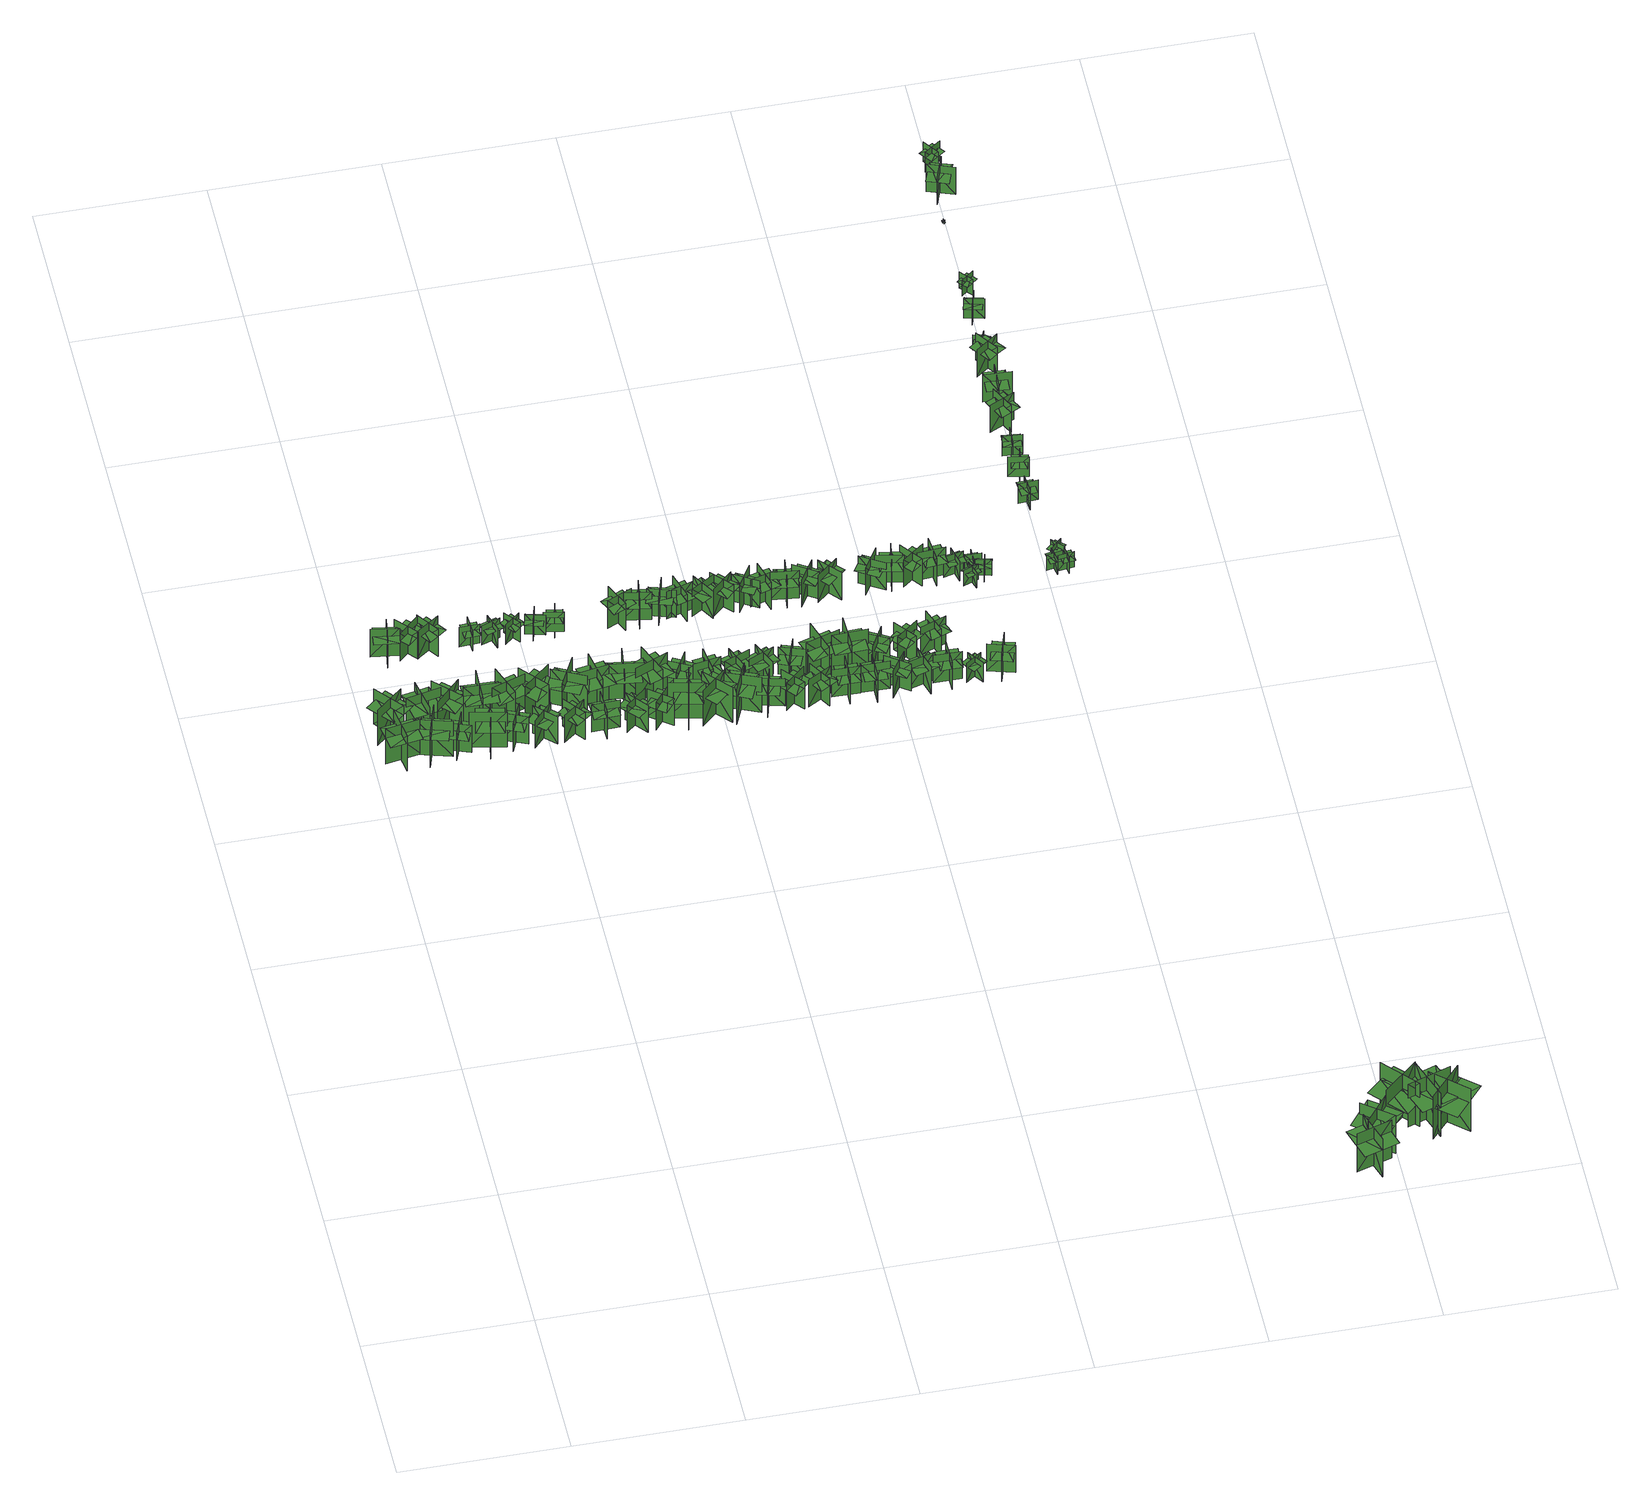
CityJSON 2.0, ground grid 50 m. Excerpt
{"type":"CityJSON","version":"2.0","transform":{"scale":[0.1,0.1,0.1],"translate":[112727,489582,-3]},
"CityObjects":{
"tree1":{"type":"SolitaryVegetationObject","geometry":[{"type":"MultiSurface","lod":"1","boundaries":[[[0,1,2]],[[0,2,3]],[[4,5,6]],[[4,6,7]],[[8,9,10]],[[8,10,11]],[[8,12,13]],[[8,13,9]]]}]},
"tree2":{"type":"SolitaryVegetationObject","geometry":[{"type":"MultiSurface","lod":"1","boundaries":[[[14,15,16]],[[14,16,17]],[[18,19,20]],[[18,20,21]],[[22,23,24]],[[22,24,25]],[[22,26,27]],[[22,27,23]]]}]},
"tree3":{"type":"SolitaryVegetationObject","geometry":[{"type":"MultiSurface","lod":"1","boundaries":[[[28,29,30]],[[28,30,31]],[[32,33,34]],[[32,34,35]],[[36,37,38]],[[36,38,39]],[[36,40,41]],[[36,41,37]]]}]},
"tree4":{"type":"SolitaryVegetationObject","geometry":[{"type":"MultiSurface","lod":"1","boundaries":[[[42,43,44]],[[42,44,45]],[[46,47,48]],[[46,48,49]],[[50,51,52]],[[50,52,53]],[[50,54,55]],[[50,55,51]]]}]},
"tree5":{"type":"SolitaryVegetationObject","geometry":[{"type":"MultiSurface","lod":"1","boundaries":[[[56,57,58]],[[56,58,59]],[[60,61,62]],[[60,62,63]],[[64,65,66]],[[64,66,67]],[[64,68,69]],[[64,69,65]]]}]},
"tree6":{"type":"SolitaryVegetationObject","geometry":[{"type":"MultiSurface","lod":"1","boundaries":[[[70,71,72]],[[70,72,73]],[[74,75,76]],[[74,76,77]],[[78,79,80]],[[78,80,81]],[[78,82,83]],[[78,83,79]]]}]},
"tree7":{"type":"SolitaryVegetationObject","geometry":[{"type":"MultiSurface","lod":"1","boundaries":[[[84,85,86]],[[84,86,87]],[[88,89,90]],[[88,90,91]],[[92,93,94]],[[92,94,95]],[[92,96,97]],[[92,97,93]]]}]},
"tree8":{"type":"SolitaryVegetationObject","geometry":[{"type":"MultiSurface","lod":"1","boundaries":[[[98,99,100]],[[98,100,101]],[[102,103,104]],[[102,104,105]],[[106,107,108]],[[106,108,109]],[[106,110,111]],[[106,111,107]]]}]},
"tree9":{"type":"SolitaryVegetationObject","geometry":[{"type":"MultiSurface","lod":"1","boundaries":[[[112,113,114]],[[112,114,115]],[[116,117,118]],[[116,118,119]],[[120,121,122]],[[120,122,123]],[[120,124,125]],[[120,125,121]]]}]},
"tree10":{"type":"SolitaryVegetationObject","geometry":[{"type":"MultiSurface","lod":"1","boundaries":[[[126,127,128]],[[126,128,129]],[[130,131,132]],[[130,132,133]],[[134,135,136]],[[134,136,137]],[[134,138,139]],[[134,139,135]]]}]},
"tree11":{"type":"SolitaryVegetationObject","geometry":[{"type":"MultiSurface","lod":"1","boundaries":[[[140,141,142]],[[140,142,143]],[[144,145,146]],[[144,146,147]],[[148,149,150]],[[148,150,151]],[[148,152,153]],[[148,153,149]]]}]},
"tree12":{"type":"SolitaryVegetationObject","geometry":[{"type":"MultiSurface","lod":"1","boundaries":[[[154,155,156]],[[154,156,157]],[[158,159,160]],[[158,160,161]],[[162,163,164]],[[162,164,165]],[[162,166,167]],[[162,167,163]]]}]},
"tree13":{"type":"SolitaryVegetationObject","geometry":[{"type":"MultiSurface","lod":"1","boundaries":[[[168,169,170]],[[168,170,171]],[[172,173,174]],[[172,174,175]],[[176,177,178]],[[176,178,179]],[[176,180,181]],[[176,181,177]]]}]},
"tree14":{"type":"SolitaryVegetationObject","geometry":[{"type":"MultiSurface","lod":"1","boundaries":[[[182,183,184]],[[182,184,185]],[[186,187,188]],[[186,188,189]],[[190,191,192]],[[190,192,193]],[[190,194,195]],[[190,195,191]]]}]},
"tree15":{"type":"SolitaryVegetationObject","geometry":[{"type":"MultiSurface","lod":"1","boundaries":[[[196,197,198]],[[196,198,199]],[[200,201,202]],[[200,202,203]],[[204,205,206]],[[204,206,207]],[[204,208,209]],[[204,209,205]]]}]},
"tree16":{"type":"SolitaryVegetationObject","geometry":[{"type":"MultiSurface","lod":"1","boundaries":[[[210,211,212]],[[210,212,213]],[[214,215,216]],[[214,216,217]],[[218,219,220]],[[218,220,221]],[[218,222,223]],[[218,223,219]]]}]},
"tree17":{"type":"SolitaryVegetationObject","geometry":[{"type":"MultiSurface","lod":"1","boundaries":[[[224,225,226]],[[224,226,227]],[[228,229,230]],[[228,230,231]],[[232,233,234]],[[232,234,235]],[[232,236,237]],[[232,237,233]]]}]},
"tree18":{"type":"SolitaryVegetationObject","geometry":[{"type":"MultiSurface","lod":"1","boundaries":[[[238,239,240]],[[238,240,241]],[[242,243,244]],[[242,244,245]],[[246,247,248]],[[246,248,249]],[[246,250,251]],[[246,251,247]]]}]},
"tree19":{"type":"SolitaryVegetationObject","geometry":[{"type":"MultiSurface","lod":"1","boundaries":[[[252,253,254]],[[252,254,255]],[[256,257,258]],[[256,258,259]],[[260,261,262]],[[260,262,263]],[[260,264,265]],[[260,265,261]]]}]},
"tree20":{"type":"SolitaryVegetationObject","geometry":[{"type":"MultiSurface","lod":"1","boundaries":[[[266,267,268]],[[266,268,269]],[[270,271,272]],[[270,272,273]],[[274,275,276]],[[274,276,277]],[[274,278,279]],[[274,279,275]]]}]},
"tree21":{"type":"SolitaryVegetationObject","geometry":[{"type":"MultiSurface","lod":"1","boundaries":[[[280,281,282]],[[280,282,283]],[[284,285,286]],[[284,286,287]],[[288,289,290]],[[288,290,291]],[[288,292,293]],[[288,293,289]]]}]},
"tree22":{"type":"SolitaryVegetationObject","geometry":[{"type":"MultiSurface","lod":"1","boundaries":[[[294,295,296]],[[294,296,297]],[[298,299,300]],[[298,300,301]],[[302,303,304]],[[302,304,305]],[[302,306,307]],[[302,307,303]]]}]},
"tree23":{"type":"SolitaryVegetationObject","geometry":[{"type":"MultiSurface","lod":"1","boundaries":[[[308,309,310]],[[308,310,311]],[[312,313,314]],[[312,314,315]],[[316,317,318]],[[316,318,319]],[[316,320,321]],[[316,321,317]]]}]},
"tree24":{"type":"SolitaryVegetationObject","geometry":[{"type":"MultiSurface","lod":"1","boundaries":[[[322,323,324]],[[322,324,325]],[[326,327,328]],[[326,328,329]],[[330,331,332]],[[330,332,333]],[[330,334,335]],[[330,335,331]]]}]},
"tree25":{"type":"SolitaryVegetationObject","geometry":[{"type":"MultiSurface","lod":"1","boundaries":[[[336,337,338]],[[336,338,339]],[[340,341,342]],[[340,342,343]],[[344,345,346]],[[344,346,347]],[[344,348,349]],[[344,349,345]]]}]},
"tree26":{"type":"SolitaryVegetationObject","geometry":[{"type":"MultiSurface","lod":"1","boundaries":[[[350,351,352]],[[350,352,353]],[[354,355,356]],[[354,356,357]],[[358,359,360]],[[358,360,361]],[[358,362,363]],[[358,363,359]]]}]},
"tree27":{"type":"SolitaryVegetationObject","geometry":[{"type":"MultiSurface","lod":"1","boundaries":[[[364,365,366]],[[364,366,367]],[[368,369,370]],[[368,370,371]],[[372,373,374]],[[372,374,375]],[[372,376,377]],[[372,377,373]]]}]},
"tree28":{"type":"SolitaryVegetationObject","geometry":[{"type":"MultiSurface","lod":"1","boundaries":[[[378,379,380]],[[378,380,381]],[[382,383,384]],[[382,384,385]],[[386,387,388]],[[386,388,389]],[[386,390,391]],[[386,391,387]]]}]},
"tree29":{"type":"SolitaryVegetationObject","geometry":[{"type":"MultiSurface","lod":"1","boundaries":[[[392,393,394]],[[392,394,395]],[[396,397,398]],[[396,398,399]],[[400,401,402]],[[400,402,403]],[[400,404,405]],[[400,405,401]]]}]},
"tree30":{"type":"SolitaryVegetationObject","geometry":[{"type":"MultiSurface","lod":"1","boundaries":[[[406,407,408]],[[406,408,409]],[[410,411,412]],[[410,412,413]],[[414,415,416]],[[414,416,417]],[[414,418,419]],[[414,419,415]]]}]},
"tree31":{"type":"SolitaryVegetationObject","geometry":[{"type":"MultiSurface","lod":"1","boundaries":[[[420,421,422]],[[420,422,423]],[[424,425,426]],[[424,426,427]],[[428,429,430]],[[428,430,431]],[[428,432,433]],[[428,433,429]]]}]},
"tree32":{"type":"SolitaryVegetationObject","geometry":[{"type":"MultiSurface","lod":"1","boundaries":[[[434,435,436]],[[434,436,437]],[[438,439,440]],[[438,440,441]],[[442,443,444]],[[442,444,445]],[[442,446,447]],[[442,447,443]]]}]},
"tree33":{"type":"SolitaryVegetationObject","geometry":[{"type":"MultiSurface","lod":"1","boundaries":[[[448,449,450]],[[448,450,451]],[[452,453,454]],[[452,454,455]],[[456,457,458]],[[456,458,459]],[[456,460,461]],[[456,461,457]]]}]},
"tree34":{"type":"SolitaryVegetationObject","geometry":[{"type":"MultiSurface","lod":"1","boundaries":[[[462,463,464]],[[462,464,465]],[[466,467,468]],[[466,468,469]],[[470,471,472]],[[470,472,473]],[[470,474,475]],[[470,475,471]]]}]},
"tree35":{"type":"SolitaryVegetationObject","geometry":[{"type":"MultiSurface","lod":"1","boundaries":[[[476,477,478]],[[476,478,479]],[[480,481,482]],[[480,482,483]],[[484,485,486]],[[484,486,487]],[[484,488,489]],[[484,489,485]]]}]},
"tree36":{"type":"SolitaryVegetationObject","geometry":[{"type":"MultiSurface","lod":"1","boundaries":[[[490,491,492]],[[490,492,493]],[[494,495,496]],[[494,496,497]],[[498,499,500]],[[498,500,501]],[[498,502,503]],[[498,503,499]]]}]},
"tree37":{"type":"SolitaryVegetationObject","geometry":[{"type":"MultiSurface","lod":"1","boundaries":[[[504,505,506]],[[504,506,507]],[[508,509,510]],[[508,510,511]],[[512,513,514]],[[512,514,515]],[[512,516,517]],[[512,517,513]]]}]},
"tree38":{"type":"SolitaryVegetationObject","geometry":[{"type":"MultiSurface","lod":"1","boundaries":[[[518,519,520]],[[518,520,521]],[[522,523,524]],[[522,524,525]],[[526,527,528]],[[526,528,529]],[[526,530,531]],[[526,531,527]]]}]},
"tree39":{"type":"SolitaryVegetationObject","geometry":[{"type":"MultiSurface","lod":"1","boundaries":[[[532,533,534]],[[532,534,535]],[[536,537,538]],[[536,538,539]],[[540,541,542]],[[540,542,543]],[[540,544,545]],[[540,545,541]]]}]},
"tree40":{"type":"SolitaryVegetationObject","geometry":[{"type":"MultiSurface","lod":"1","boundaries":[[[546,547,548]],[[546,548,549]],[[550,551,552]],[[550,552,553]],[[554,555,556]],[[554,556,557]],[[554,558,559]],[[554,559,555]]]}]},
"tree41":{"type":"SolitaryVegetationObject","geometry":[{"type":"MultiSurface","lod":"1","boundaries":[[[560,561,562]],[[560,562,563]],[[564,565,566]],[[564,566,567]],[[568,569,570]],[[568,570,571]],[[568,572,573]],[[568,573,569]]]}]},
"tree42":{"type":"SolitaryVegetationObject","geometry":[{"type":"MultiSurface","lod":"1","boundaries":[[[574,575,576]],[[574,576,577]],[[578,579,580]],[[578,580,581]],[[582,583,584]],[[582,584,585]],[[582,586,587]],[[582,587,583]]]}]},
"tree43":{"type":"SolitaryVegetationObject","geometry":[{"type":"MultiSurface","lod":"1","boundaries":[[[588,589,590]],[[588,590,591]],[[592,593,594]],[[592,594,595]],[[596,597,598]],[[596,598,599]],[[596,600,601]],[[596,601,597]]]}]},
"tree44":{"type":"SolitaryVegetationObject","geometry":[{"type":"MultiSurface","lod":"1","boundaries":[[[602,603,604]],[[602,604,605]],[[606,607,608]],[[606,608,609]],[[610,611,612]],[[610,612,613]],[[610,614,615]],[[610,615,611]]]}]},
"tree45":{"type":"SolitaryVegetationObject","geometry":[{"type":"MultiSurface","lod":"1","boundaries":[[[616,617,618]],[[616,618,619]],[[620,621,622]],[[620,622,623]],[[624,625,626]],[[624,626,627]],[[624,628,629]],[[624,629,625]]]}]},
"tree46":{"type":"SolitaryVegetationObject","geometry":[{"type":"MultiSurface","lod":"1","boundaries":[[[630,631,632]],[[630,632,633]],[[634,635,636]],[[634,636,637]],[[638,639,640]],[[638,640,641]],[[638,642,643]],[[638,643,639]]]}]},
"tree47":{"type":"SolitaryVegetationObject","geometry":[{"type":"MultiSurface","lod":"1","boundaries":[[[644,645,646]],[[644,646,647]],[[648,649,650]],[[648,650,651]],[[652,653,654]],[[652,654,655]],[[652,656,657]],[[652,657,653]]]}]},
"tree48":{"type":"SolitaryVegetationObject","geometry":[{"type":"MultiSurface","lod":"1","boundaries":[[[658,659,660]],[[658,660,661]],[[662,663,664]],[[662,664,665]],[[666,667,668]],[[666,668,669]],[[666,670,671]],[[666,671,667]]]}]},
"tree49":{"type":"SolitaryVegetationObject","geometry":[{"type":"MultiSurface","lod":"1","boundaries":[[[672,673,674]],[[672,674,675]],[[676,677,678]],[[676,678,679]],[[680,681,682]],[[680,682,683]],[[680,684,685]],[[680,685,681]]]}]},
"tree50":{"type":"SolitaryVegetationObject","geometry":[{"type":"MultiSurface","lod":"1","boundaries":[[[686,687,688]],[[686,688,689]],[[690,691,692]],[[690,692,693]],[[694,695,696]],[[694,696,697]],[[694,698,699]],[[694,699,695]]]}]},
"tree51":{"type":"SolitaryVegetationObject","geometry":[{"type":"MultiSurface","lod":"1","boundaries":[[[700,701,702]],[[700,702,703]],[[704,705,706]],[[704,706,707]],[[708,709,710]],[[708,710,711]],[[708,712,713]],[[708,713,709]]]}]},
"tree52":{"type":"SolitaryVegetationObject","geometry":[{"type":"MultiSurface","lod":"1","boundaries":[[[714,715,716]],[[714,716,717]],[[718,719,720]],[[718,720,721]],[[722,723,724]],[[722,724,725]],[[722,726,727]],[[722,727,723]]]}]},
"tree53":{"type":"SolitaryVegetationObject","geometry":[{"type":"MultiSurface","lod":"1","boundaries":[[[728,729,730]],[[728,730,731]],[[732,733,734]],[[732,734,735]],[[736,737,738]],[[736,738,739]],[[736,740,741]],[[736,741,737]]]}]},
"tree54":{"type":"SolitaryVegetationObject","geometry":[{"type":"MultiSurface","lod":"1","boundaries":[[[742,743,744]],[[742,744,745]],[[746,747,748]],[[746,748,749]],[[750,751,752]],[[750,752,753]],[[750,754,755]],[[750,755,751]]]}]},
"tree55":{"type":"SolitaryVegetationObject","geometry":[{"type":"MultiSurface","lod":"1","boundaries":[[[756,757,758]],[[756,758,759]],[[760,761,762]],[[760,762,763]],[[764,765,766]],[[764,766,767]],[[764,768,769]],[[764,769,765]]]}]},
"tree56":{"type":"SolitaryVegetationObject","geometry":[{"type":"MultiSurface","lod":"1","boundaries":[[[770,771,772]],[[770,772,773]],[[774,775,776]],[[774,776,777]],[[778,779,780]],[[778,780,781]],[[778,782,783]],[[778,783,779]]]}]},
"tree57":{"type":"SolitaryVegetationObject","geometry":[{"type":"MultiSurface","lod":"1","boundaries":[[[784,785,786]],[[784,786,787]],[[788,789,790]],[[788,790,791]],[[792,793,794]],[[792,794,795]],[[792,796,797]],[[792,797,793]]]}]},
"tree58":{"type":"SolitaryVegetationObject","geometry":[{"type":"MultiSurface","lod":"1","boundaries":[[[798,799,800]],[[798,800,801]],[[802,803,804]],[[802,804,805]],[[806,807,808]],[[806,808,809]],[[806,810,811]],[[806,811,807]]]}]},
"tree59":{"type":"SolitaryVegetationObject","geometry":[{"type":"MultiSurface","lod":"1","boundaries":[[[812,813,814]],[[812,814,815]],[[816,817,818]],[[816,818,819]],[[820,821,822]],[[820,822,823]],[[820,824,825]],[[820,825,821]]]}]},
"tree60":{"type":"SolitaryVegetationObject","geometry":[{"type":"MultiSurface","lod":"1","boundaries":[[[826,827,828]],[[826,828,829]],[[830,831,832]],[[830,832,833]],[[834,835,836]],[[834,836,837]],[[834,838,839]],[[834,839,835]]]}]},
"tree61":{"type":"SolitaryVegetationObject","geometry":[{"type":"MultiSurface","lod":"1","boundaries":[[[840,841,842]],[[840,842,843]],[[844,845,846]],[[844,846,847]],[[848,849,850]],[[848,850,851]],[[848,852,853]],[[848,853,849]]]}]},
"tree62":{"type":"SolitaryVegetationObject","geometry":[{"type":"MultiSurface","lod":"1","boundaries":[[[854,855,856]],[[854,856,857]],[[858,859,860]],[[858,860,861]],[[862,863,864]],[[862,864,865]],[[862,866,867]],[[862,867,863]]]}]},
"tree63":{"type":"SolitaryVegetationObject","geometry":[{"type":"MultiSurface","lod":"1","boundaries":[[[868,869,870]],[[868,870,871]],[[872,873,874]],[[872,874,875]],[[876,877,878]],[[876,878,879]],[[876,880,881]],[[876,881,877]]]}]},
"tree64":{"type":"SolitaryVegetationObject","geometry":[{"type":"MultiSurface","lod":"1","boundaries":[[[882,883,884]],[[882,884,885]],[[886,887,888]],[[886,888,889]],[[890,891,892]],[[890,892,893]],[[890,894,895]],[[890,895,891]]]}]},
"tree65":{"type":"SolitaryVegetationObject","geometry":[{"type":"MultiSurface","lod":"1","boundaries":[[[896,897,898]],[[896,898,899]],[[900,901,902]],[[900,902,903]],[[904,905,906]],[[904,906,907]],[[904,907,908]],[[904,908,909]]]}]},
"tree66":{"type":"SolitaryVegetationObject","geometry":[{"type":"MultiSurface","lod":"1","boundaries":[[[910,911,912]],[[910,912,913]],[[914,915,916]],[[914,916,917]],[[918,919,920]],[[918,920,921]],[[918,922,923]],[[918,923,919]]]}]},
"tree67":{"type":"SolitaryVegetationObject","geometry":[{"type":"MultiSurface","lod":"1","boundaries":[[[924,925,926]],[[924,926,927]],[[928,929,930]],[[928,930,931]],[[932,933,934]],[[932,934,935]],[[932,936,937]],[[932,937,933]]]}]},
"tree68":{"type":"SolitaryVegetationObject","geometry":[{"type":"MultiSurface","lod":"1","boundaries":[[[938,939,940]],[[938,940,941]],[[942,943,944]],[[942,944,945]],[[946,947,948]],[[946,948,949]],[[946,949,950]],[[946,950,951]]]}]},
"tree69":{"type":"SolitaryVegetationObject","geometry":[{"type":"MultiSurface","lod":"1","boundaries":[[[952,953,954]],[[952,954,955]],[[956,957,958]],[[956,958,959]],[[960,961,962]],[[960,962,963]],[[960,964,965]],[[960,965,961]]]}]},
"tree70":{"type":"SolitaryVegetationObject","geometry":[{"type":"MultiSurface","lod":"1","boundaries":[[[966,967,968]],[[966,968,969]],[[970,971,972]],[[970,972,973]],[[974,975,976]],[[974,976,977]],[[974,978,979]],[[974,979,975]]]}]},
"tree71":{"type":"SolitaryVegetationObject","geometry":[{"type":"MultiSurface","lod":"1","boundaries":[[[980,981,982]],[[980,982,983]],[[984,985,986]],[[984,986,987]],[[988,989,990]],[[988,990,991]],[[988,992,993]],[[988,993,989]]]}]},
"tree72":{"type":"SolitaryVegetationObject","geometry":[{"type":"MultiSurface","lod":"1","boundaries":[[[994,995,996]],[[994,996,997]],[[998,999,1000]],[[998,1000,1001]],[[1002,1003,1004]],[[1002,1004,1005]],[[1002,1005,1006]],[[1002,1006,1007]]]}]},
"tree73":{"type":"SolitaryVegetationObject","geometry":[{"type":"MultiSurface","lod":"1","boundaries":[[[1008,1009,1010]],[[1008,1010,1011]],[[1012,1013,1014]],[[1012,1014,1015]],[[1016,1017,1018]],[[1016,1018,1019]],[[1016,1020,1021]],[[1016,1021,1017]]]}]},
"tree74":{"type":"SolitaryVegetationObject","geometry":[{"type":"MultiSurface","lod":"1","boundaries":[[[1022,1023,1024]],[[1022,1024,1025]],[[1026,1027,1028]],[[1026,1028,1029]],[[1030,1031,1032]],[[1030,1032,1033]],[[1030,1033,1034]],[[1030,1034,1035]]]}]},
"tree75":{"type":"SolitaryVegetationObject","geometry":[{"type":"MultiSurface","lod":"1","boundaries":[[[1036,1037,1038]],[[1036,1038,1039]],[[1040,1041,1042]],[[1040,1042,1043]],[[1044,1045,1046]],[[1044,1046,1047]],[[1044,1047,1048]],[[1044,1048,1049]]]}]},
"tree76":{"type":"SolitaryVegetationObject","geometry":[{"type":"MultiSurface","lod":"1","boundaries":[[[1050,1051,1052]],[[1050,1052,1053]],[[1054,1055,1056]],[[1054,1056,1057]],[[1058,1059,1060]],[[1058,1060,1061]],[[1058,1062,1063]],[[1058,1063,1059]]]}]},
"tree77":{"type":"SolitaryVegetationObject","geometry":[{"type":"MultiSurface","lod":"1","boundaries":[[[1064,1065,1066]],[[1064,1066,1067]],[[1068,1069,1070]],[[1068,1070,1071]],[[1072,1073,1074]],[[1072,1074,1075]],[[1072,1076,1077]],[[1072,1077,1073]]]}]},
"tree78":{"type":"SolitaryVegetationObject","geometry":[{"type":"MultiSurface","lod":"1","boundaries":[[[1078,1079,1080]],[[1078,1080,1081]],[[1082,1083,1084]],[[1082,1084,1085]],[[1086,1087,1088]],[[1086,1088,1089]],[[1086,1090,1091]],[[1086,1091,1087]]]}]},
"tree79":{"type":"SolitaryVegetationObject","geometry":[{"type":"MultiSurface","lod":"1","boundaries":[[[1092,1093,1094]],[[1092,1094,1095]],[[1096,1097,1098]],[[1096,1098,1099]],[[1100,1101,1102]],[[1100,1102,1103]],[[1100,1104,1105]],[[1100,1105,1101]]]}]},
"tree80":{"type":"SolitaryVegetationObject","geometry":[{"type":"MultiSurface","lod":"1","boundaries":[[[1106,1107,1108]],[[1106,1108,1109]],[[1110,1111,1112]],[[1110,1112,1113]],[[1114,1115,1116]],[[1114,1116,1117]],[[1114,1118,1119]],[[1114,1119,1115]]]}]},
"tree81":{"type":"SolitaryVegetationObject","geometry":[{"type":"MultiSurface","lod":"1","boundaries":[[[1120,1121,1122]],[[1120,1122,1123]],[[1124,1125,1126]],[[1124,1126,1127]],[[1128,1129,1130]],[[1128,1130,1131]],[[1128,1132,1133]],[[1128,1133,1129]]]}]},
"tree82":{"type":"SolitaryVegetationObject","geometry":[{"type":"MultiSurface","lod":"1","boundaries":[[[1134,1135,1136]],[[1134,1136,1137]],[[1138,1139,1140]],[[1138,1140,1141]],[[1142,1143,1144]],[[1142,1144,1145]],[[1142,1146,1147]],[[1142,1147,1143]]]}]},
"tree83":{"type":"SolitaryVegetationObject","geometry":[{"type":"MultiSurface","lod":"1","boundaries":[[[1148,1149,1150]],[[1148,1150,1151]],[[1152,1153,1154]],[[1152,1154,1155]],[[1156,1157,1158]],[[1156,1158,1159]],[[1156,1160,1161]],[[1156,1161,1157]]]}]},
"tree84":{"type":"SolitaryVegetationObject","geometry":[{"type":"MultiSurface","lod":"1","boundaries":[[[1162,1163,1164]],[[1162,1164,1165]],[[1166,1167,1168]],[[1166,1168,1169]],[[1170,1171,1172]],[[1170,1172,1173]],[[1170,1174,1175]],[[1170,1175,1171]]]}]},
"tree85":{"type":"SolitaryVegetationObject","geometry":[{"type":"MultiSurface","lod":"1","boundaries":[[[1176,1177,1178]],[[1176,1178,1179]],[[1180,1181,1182]],[[1180,1182,1183]],[[1184,1185,1186]],[[1184,1186,1187]],[[1184,1188,1189]],[[1184,1189,1185]]]}]},
"tree86":{"type":"SolitaryVegetationObject","geometry":[{"type":"MultiSurface","lod":"1","boundaries":[[[1190,1191,1192]],[[1190,1192,1193]],[[1194,1195,1196]],[[1194,1196,1197]],[[1198,1199,1200]],[[1198,1200,1201]],[[1198,1202,1203]],[[1198,1203,1199]]]}]},
"tree87":{"type":"SolitaryVegetationObject","geometry":[{"type":"MultiSurface","lod":"1","boundaries":[[[1204,1205,1206]],[[1204,1206,1207]],[[1208,1209,1210]],[[1208,1210,1211]],[[1212,1213,1214]],[[1212,1214,1215]],[[1212,1216,1217]],[[1212,1217,1213]]]}]},
"tree88":{"type":"SolitaryVegetationObject","geometry":[{"type":"MultiSurface","lod":"1","boundaries":[[[1218,1219,1220]],[[1218,1220,1221]],[[1222,1223,1224]],[[1222,1224,1225]],[[1226,1227,1228]],[[1226,1228,1229]],[[1226,1230,1231]],[[1226,1231,1227]]]}]},
"tree89":{"type":"SolitaryVegetationObject","geometry":[{"type":"MultiSurface","lod":"1","boundaries":[[[1232,1233,1234]],[[1232,1234,1235]],[[1236,1237,1238]],[[1236,1238,1239]],[[1240,1241,1242]],[[1240,1242,1243]],[[1240,1244,1245]],[[1240,1245,1241]]]}]},
"tree90":{"type":"SolitaryVegetationObject","geometry":[{"type":"MultiSurface","lod":"1","boundaries":[[[1246,1247,1248]],[[1246,1248,1249]],[[1250,1251,1252]],[[1250,1252,1253]],[[1254,1255,1256]],[[1254,1256,1257]],[[1254,1258,1259]],[[1254,1259,1255]]]}]}
},
"vertices":[
[138,2223,13],[33,2206,13],[33,2206,154],[138,2223,154],[69,2271,13],[86,2166,13],[86,2166,154],[69,2271,154],[129,2221,118],[33,2206,118],[39,2164,118],[135,2180,118],[122,2263,118],[26,2247,118],
[31,2364,14],[100,2283,14],[100,2283,155],[31,2364,155],[25,2280,14],[106,2349,14],[106,2349,155],[25,2280,155],[37,2357,119],[100,2283,119],[132,2310,119],[69,2384,119],[5,2330,119],[68,2256,119],
[224,2196,13],[122,2225,13],[122,2225,154],[224,2196,154],[183,2269,13],[153,2167,13],[153,2167,154],[183,2269,154],[215,2199,117],[122,2225,117],[110,2185,117],[204,2158,117],[227,2239,117],[133,2266,117],
[171,2261,14],[150,2365,14],[150,2365,155],[171,2261,155],[217,2332,14],[113,2310,14],[113,2310,155],[217,2332,155],[169,2270,119],[150,2365,119],[109,2357,119],[128,2262,119],[211,2279,119],[191,2374,119],
[75,2621,15],[157,2609,15],[157,2609,125],[75,2621,125],[115,2569,15],[127,2651,15],[127,2651,125],[115,2569,125],[82,2620,97],[157,2609,97],[162,2641,97],[87,2652,97],[78,2588,97],[152,2577,97],
[260,2255,15],[231,2177,15],[231,2177,124],[260,2255,124],[201,2227,15],[278,2198,15],[278,2198,124],[201,2227,124],[257,2248,96],[231,2177,96],[262,2166,96],[288,2237,96],[227,2259,96],[201,2188,96],
[196,2361,14],[272,2287,14],[272,2287,155],[196,2361,155],[197,2277,14],[271,2353,14],[271,2353,155],[197,2277,155],[202,2354,119],[272,2287,119],[301,2317,119],[231,2384,119],[173,2324,119],[243,2256,119],
[215,2645,15],[154,2589,15],[154,2589,124],[215,2645,124],[150,2647,15],[206,2586,15],[206,2586,124],[150,2647,124],[210,2640,96],[154,2589,96],[176,2565,96],[232,2616,96],[188,2664,96],[132,2613,96],
[345,2270,11],[325,2166,11],[325,2166,152],[345,2270,152],[276,2222,11],[380,2202,11],[380,2202,152],[276,2222,152],[343,2261,116],[325,2166,116],[366,2158,116],[384,2253,116],[302,2269,116],[284,2173,116],
[215,2652,14],[262,2584,14],[262,2584,124],[215,2652,124],[204,2587,14],[272,2635,14],[272,2635,124],[204,2587,124],[219,2646,96],[262,2584,96],[289,2603,96],[245,2665,96],[192,2627,96],[236,2566,96],
[385,2317,13],[279,2319,13],[279,2319,154],[385,2317,154],[326,2377,13],[324,2271,13],[324,2271,154],[326,2377,154],[376,2317,118],[279,2319,118],[278,2277,118],[375,2275,118],[377,2359,118],[279,2361,118],
[426,2253,16],[392,2178,16],[392,2178,126],[426,2253,126],[365,2229,16],[441,2196,16],[441,2196,126],[365,2229,126],[423,2247,98],[392,2178,98],[422,2165,98],[453,2234,98],[393,2260,98],[363,2191,98],
[458,2337,13],[358,2301,13],[358,2301,154],[458,2337,154],[381,2372,13],[418,2272,13],[418,2272,154],[381,2372,154],[449,2334,118],[358,2301,118],[372,2262,118],[463,2295,118],[435,2374,118],[343,2341,118],
[359,2646,12],[362,2587,12],[362,2587,90],[359,2646,90],[328,2611,12],[387,2614,12],[387,2614,90],[328,2611,90],[360,2641,70],[362,2587,70],[386,2588,70],[383,2642,70],[336,2640,70],[339,2586,70],
[455,2178,16],[512,2238,16],[512,2238,126],[455,2178,126],[521,2180,16],[461,2237,16],[461,2237,126],[521,2180,126],[460,2183,98],[512,2238,98],[489,2261,98],[437,2206,98],[484,2161,98],[536,2216,98],
[530,2358,13],[450,2288,13],[450,2288,154],[530,2358,154],[446,2363,13],[516,2283,13],[516,2283,154],[446,2363,154],[523,2352,118],[450,2288,118],[478,2256,118],[551,2320,118],[496,2383,118],[423,2319,118],
[391,2602,15],[447,2621,15],[447,2621,93],[391,2602,93],[433,2582,15],[414,2638,15],[414,2638,93],[433,2582,93],[396,2604,73],[447,2621,73],[440,2643,73],[389,2626,73],[404,2582,73],[455,2599,73],
[549,2246,16],[599,2181,16],[599,2181,125],[549,2246,125],[541,2182,16],[606,2232,16],[606,2232,125],[541,2182,125],[553,2241,97],[599,2181,97],[625,2200,97],[579,2261,97],[527,2221,97],[573,2161,97],
[461,2638,15],[499,2592,15],[499,2592,93],[461,2638,93],[457,2591,15],[503,2629,15],[503,2629,93],[457,2591,93],[465,2634,73],[499,2592,73],[517,2607,73],[483,2649,73],[447,2619,73],[481,2577,73],
[628,2291,14],[533,2340,14],[533,2340,155],[628,2291,155],[602,2371,14],[553,2276,14],[553,2276,155],[602,2371,155],[619,2295,119],[533,2340,119],[514,2302,119],[600,2258,119],[639,2332,119],[553,2377,119],
[574,2604,16],[517,2619,16],[517,2619,94],[574,2604,94],[550,2644,16],[535,2587,16],[535,2587,94],[550,2644,94],[569,2605,74],[517,2619,74],[511,2596,74],[563,2582,74],[575,2627,74],[523,2641,74],
[706,2211,14],[623,2208,14],[623,2208,124],[706,2211,124],[658,2255,14],[661,2172,14],[661,2172,124],[658,2255,124],[699,2211,96],[623,2208,96],[624,2175,96],[700,2178,96],[698,2243,96],[622,2241,96],
[649,2375,14],[669,2271,14],[669,2271,155],[649,2375,155],[602,2306,14],[707,2325,14],[707,2325,155],[602,2306,155],[651,2366,119],[669,2271,119],[710,2278,119],[692,2374,119],[610,2359,119],[627,2263,119],
[608,2644,16],[597,2586,16],[597,2586,94],[608,2644,94],[570,2617,16],[628,2606,16],[628,2606,94],[570,2617,94],[607,2639,74],[597,2586,74],[620,2581,74],[630,2635,74],[584,2643,74],[574,2590,74],
[779,2174,15],[725,2236,15],[725,2236,124],[779,2174,124],[783,2239,15],[721,2185,15],[721,2185,124],[783,2239,124],[775,2179,96],[725,2236,96],[700,2214,96],[750,2158,96],[799,2201,96],[749,2258,96],
[797,2311,14],[692,2323,14],[692,2323,155],[797,2311,155],[745,2376,14],[732,2271,14],[732,2271,155],[745,2376,155],[788,2312,118],[692,2323,118],[687,2281,118],[783,2270,118],[793,2354,118],[696,2365,118],
[854,2244,15],[803,2179,15],[803,2179,125],[854,2244,125],[789,2235,15],[855,2185,15],[855,2185,125],[789,2235,125],[850,2239,97],[803,2179,97],[829,2159,97],[876,2219,97],[824,2259,97],[778,2199,97],
[799,2370,15],[840,2272,15],[840,2272,156],[799,2370,156],[768,2292,15],[866,2334,15],[866,2334,156],[768,2292,156],[802,2362,119],[840,2272,119],[879,2289,119],[841,2378,119],[764,2345,119],[802,2256,119],
[914,2265,14],[892,2161,14],[892,2161,155],[914,2265,155],[844,2219,14],[948,2197,14],[948,2197,155],[844,2219,155],[912,2256,118],[892,2161,118],[933,2152,118],[954,2247,118],[871,2265,118],[851,2170,118],
[825,2629,14],[750,2595,14],[750,2595,124],[825,2629,124],[764,2651,14],[798,2576,14],[798,2576,124],[764,2651,124],[818,2626,96],[750,2595,96],[763,2565,96],[832,2596,96],[805,2656,96],[736,2624,96],
[921,2355,16],[881,2283,16],[881,2283,125],[921,2355,125],[859,2337,16],[931,2297,16],[931,2297,125],[859,2337,125],[918,2349,97],[881,2283,97],[910,2267,97],[946,2333,97],[889,2365,97],[853,2299,97],
[850,2656,14],[837,2574,14],[837,2574,124],[850,2656,124],[797,2617,14],[879,2604,14],[879,2604,124],[797,2617,124],[849,2649,95],[837,2574,95],[870,2569,95],[881,2644,95],[817,2654,95],[805,2579,95],
[934,2167,14],[1013,2239,14],[1013,2239,155],[934,2167,155],[1018,2164,14],[946,2243,14],[946,2243,155],[1018,2164,155],[941,2174,119],[1013,2239,119],[984,2270,119],[913,2205,119],[969,2143,119],[1041,2208,119],
[973,2360,13],[986,2278,13],[986,2278,122],[973,2360,122],[935,2306,13],[1016,2320,13],[1016,2320,122],[935,2306,122],[974,2353,94],[986,2278,94],[1018,2283,94],[1006,2358,94],[941,2348,94],[954,2273,94],
[947,2596,15],[868,2621,15],[868,2621,124],[947,2596,124],[916,2654,15],[892,2575,15],[892,2575,124],[916,2654,124],[940,2598,96],[868,2621,96],[858,2590,96],[930,2567,96],[950,2630,96],[878,2652,96],
[1028,2154,14],[1070,2251,14],[1070,2251,155],[1028,2154,155],[1106,2186,14],[1008,2227,14],[1008,2227,155],[1106,2186,155],[1032,2162,118],[1070,2251,118],[1031,2268,118],[993,2178,118],[1070,2145,118],[1109,2235,118],
[949,2653,15],[974,2574,15],[974,2574,125],[949,2653,125],[919,2595,15],[998,2620,15],[998,2620,125],[919,2595,125],[951,2646,96],[974,2574,96],[1005,2584,96],[982,2656,96],[920,2637,96],[943,2564,96],
[1076,2270,13],[1045,2347,13],[1045,2347,122],[1076,2270,122],[1101,2330,13],[1024,2299,13],[1024,2299,122],[1101,2330,122],[1073,2276,94],[1045,2347,94],[1014,2334,94],[1043,2264,94],[1103,2289,94],[1075,2359,94],
[1119,2162,15],[1140,2242,15],[1140,2242,125],[1119,2162,125],[1176,2195,15],[1095,2216,15],[1095,2216,125],[1176,2195,125],[1121,2169,96],[1140,2242,96],[1109,2250,96],[1090,2177,96],[1153,2160,96],[1172,2234,96],
[1048,2570,16],[1004,2640,16],[1004,2640,125],[1048,2570,125],[1062,2634,16],[992,2590,16],[992,2590,125],[1062,2634,125],[1044,2576,97],[1004,2640,97],[976,2622,97],[1017,2559,97],[1072,2594,97],[1031,2657,97],
[1093,2293,12],[1169,2327,12],[1169,2327,122],[1093,2293,122],[1155,2270,12],[1121,2346,12],[1121,2346,122],[1155,2270,122],[1100,2296,94],[1169,2327,94],[1155,2357,94],[1086,2325,94],[1113,2266,94],[1182,2297,94],
[1237,2233,14],[1176,2178,14],[1176,2178,123],[1237,2233,123],[1172,2236,14],[1227,2175,14],[1227,2175,123],[1172,2236,123],[1232,2229,95],[1176,2178,95],[1198,2153,95],[1254,2205,95],[1210,2253,95],[1154,2202,95],
[1052,2643,16],[1109,2583,16],[1109,2583,126],[1052,2643,126],[1051,2577,16],[1111,2634,16],[1111,2634,126],[1051,2577,126],[1057,2638,97],[1109,2583,97],[1133,2605,97],[1081,2660,97],[1033,2615,97],[1085,2560,97],
[1202,2269,11],[1229,2347,11],[1229,2347,121],[1202,2269,121],[1261,2298,11],[1182,2325,11],[1182,2325,121],[1261,2298,121],[1204,2275,93],[1229,2347,93],[1198,2358,93],[1173,2286,93],[1235,2265,93],[1260,2336,93],
[1183,2584,16],[1112,2627,16],[1112,2627,125],[1183,2584,125],[1167,2648,16],[1125,2577,16],[1125,2577,125],[1167,2648,125],[1177,2588,97],[1112,2627,97],[1096,2599,97],[1161,2560,97],[1194,2616,97],[1129,2655,97],
[1255,2243,13],[1298,2172,13],[1298,2172,122],[1255,2243,122],[1240,2180,13],[1311,2222,13],[1311,2222,122],[1240,2180,122],[1259,2237,94],[1298,2172,94],[1326,2189,94],[1287,2254,94],[1231,2220,94],[1270,2155,94],
[1191,2653,14],[1214,2573,14],[1214,2573,123],[1191,2653,123],[1160,2595,14],[1239,2618,14],[1239,2618,123],[1160,2595,123],[1193,2646,95],[1214,2573,95],[1245,2582,95],[1224,2655,95],[1161,2637,95],[1182,2564,95],
[1358,2330,9],[1257,2297,9],[1257,2297,150],[1358,2330,150],[1283,2368,9],[1316,2267,9],[1316,2267,150],[1283,2368,150],[1349,2327,113],[1257,2297,113],[1270,2257,113],[1363,2287,113],[1336,2367,113],[1244,2337,113],
[1358,2251,13],[1356,2169,13],[1356,2169,122],[1358,2251,122],[1311,2206,13],[1394,2204,13],[1394,2204,122],[1311,2206,122],[1358,2244,94],[1356,2169,94],[1389,2168,94],[1390,2244,94],[1325,2245,94],[1323,2169,94],
[1269,2652,13],[1260,2570,13],[1260,2570,123],[1269,2652,123],[1219,2611,13],[1301,2602,13],[1301,2602,123],[1219,2611,123],[1268,2645,94],[1260,2570,94],[1293,2567,94],[1301,2642,94],[1236,2649,94],[1228,2574,94],
[1438,2313,10],[1332,2309,10],[1332,2309,151],[1438,2313,151],[1376,2370,10],[1380,2264,10],[1380,2264,151],[1376,2370,151],[1429,2313,114],[1332,2309,114],[1333,2267,114],[1430,2271,114],[1427,2355,114],[1330,2351,114],
[1432,2158,14],[1432,2240,14],[1432,2240,124],[1432,2158,124],[1478,2204,14],[1395,2204,14],[1395,2204,124],[1478,2204,124],[1432,2165,95],[1432,2240,95],[1399,2240,95],[1399,2165,95],[1464,2165,95],[1465,2240,95],
[1285,2632,12],[1355,2588,12],[1355,2588,121],[1285,2632,121],[1300,2568,12],[1344,2638,12],[1344,2638,121],[1300,2568,121],[1291,2628,93],[1355,2588,93],[1373,2616,93],[1308,2656,93],[1274,2600,93],[1338,2560,93],
[1424,2333,11],[1496,2294,11],[1496,2294,121],[1424,2333,121],[1442,2271,11],[1482,2343,11],[1482,2343,121],[1442,2271,121],[1430,2330,93],[1496,2294,93],[1512,2322,93],[1446,2359,93],[1414,2301,93],[1480,2265,93],
[1465,2228,15],[1534,2181,15],[1534,2181,124],[1465,2228,124],[1478,2164,15],[1524,2232,15],[1524,2232,124],[1478,2164,124],[1471,2224,96],[1534,2181,96],[1552,2208,96],[1489,2251,96],[1453,2197,96],[1515,2154,96],
[1350,2576,10],[1412,2631,10],[1412,2631,120],[1350,2576,120],[1416,2573,10],[1361,2635,10],[1361,2635,120],[1416,2573,120],[1356,2581,92],[1412,2631,92],[1391,2656,92],[1334,2605,92],[1377,2557,92],[1434,2607,92],
[1528,2189,14],[1607,2213,14],[1607,2213,124],[1528,2189,124],[1586,2159,14],[1562,2238,14],[1562,2238,124],[1586,2159,124],[1535,2191,95],[1607,2213,95],[1597,2244,95],[1525,2222,95],[1544,2160,95],[1617,2182,95],
[1584,2347,11],[1519,2296,11],[1519,2296,120],[1584,2347,120],[1519,2354,11],[1570,2289,11],[1570,2289,120],[1519,2354,120],[1578,2342,92],[1519,2296,92],[1539,2270,92],[1598,2317,92],[1558,2368,92],[1499,2322,92],
[1545,2582,13],[1474,2625,13],[1474,2625,123],[1545,2582,123],[1529,2645,13],[1486,2575,13],[1486,2575,123],[1529,2645,123],[1539,2586,94],[1474,2625,94],[1457,2597,94],[1521,2558,94],[1556,2613,94],[1491,2653,94],
[1647,2248,13],[1647,2165,13],[1647,2165,123],[1647,2248,123],[1601,2201,13],[1684,2201,13],[1684,2201,123],[1601,2201,123],[1647,2241,95],[1647,2165,95],[1679,2165,95],[1679,2241,95],[1614,2241,95],[1614,2165,95],
[1616,2377,11],[1645,2300,11],[1645,2300,121],[1616,2377,121],[1589,2318,11],[1667,2347,11],[1667,2347,121],[1589,2318,121],[1619,2371,93],[1645,2300,93],[1676,2311,93],[1649,2382,93],[1588,2359,93],[1614,2289,93],
[1573,2652,16],[1559,2570,16],[1559,2570,125],[1573,2652,125],[1520,2614,16],[1601,2599,16],[1601,2599,125],[1520,2614,125],[1572,2645,97],[1559,2570,97],[1591,2564,97],[1604,2639,97],[1540,2651,97],[1526,2576,97],
[1692,2181,15],[1740,2215,15],[1740,2215,93],[1692,2181,93],[1739,2174,15],[1704,2222,15],[1704,2222,93],[1739,2174,93],[1696,2184,73],[1740,2215,73],[1727,2234,73],[1683,2203,73],[1710,2165,73],[1754,2196,73],
[1661,2633,15],[1596,2582,15],[1596,2582,124],[1661,2633,124],[1596,2641,15],[1647,2575,15],[1647,2575,124],[1596,2641,124],[1656,2629,96],[1596,2582,96],[1616,2557,96],[1676,2603,96],[1636,2655,96],[1576,2608,96],
[2368,56,51],[2473,89,51],[2473,89,204],[2368,56,204],[2433,22,51],[2400,127,51],[2400,127,204],[2433,22,204],[2433,22,161],[2486,38,161],[2453,144,161],[2400,127,161],[2347,111,161],[2380,5,161],
[1813,2245,16],[1790,2165,16],[1790,2165,126],[1813,2245,126],[1756,2213,16],[1835,2190,16],[1835,2190,126],[1756,2213,126],[1811,2238,97],[1790,2165,97],[1821,2156,97],[1842,2229,97],[1779,2247,97],[1758,2174,97],
[1681,2651,13],[1688,2569,13],[1688,2569,123],[1681,2651,123],[1639,2601,13],[1722,2608,13],[1722,2608,123],[1639,2601,123],[1681,2644,95],[1688,2569,95],[1721,2572,95],[1714,2647,95],[1649,2641,95],[1656,2566,95],
[2400,174,48],[2488,107,48],[2488,107,202],[2400,174,202],[2409,101,48],[2477,189,48],[2477,189,202],[2409,101,202],[2409,101,159],[2453,67,159],[2521,155,159],[2477,189,159],[2433,223,159],[2365,135,159],
[1714,2597,14],[1772,2611,14],[1772,2611,93],[1714,2597,93],[1754,2573,14],[1741,2630,14],[1741,2630,93],[1754,2573,93],[1719,2598,72],[1772,2611,72],[1766,2634,72],[1714,2621,72],[1725,2576,72],[1777,2588,72],
[1762,2552,15],[1806,2568,15],[1806,2568,77],[1762,2552,77],[1796,2537,15],[1780,2581,15],[1780,2581,77],[1796,2537,77],[1766,2553,61],[1806,2568,61],[1800,2586,61],[1759,2571,61],[1772,2536,61],[1813,2551,61],
[1798,2580,15],[1797,2628,15],[1797,2628,78],[1798,2580,78],[1824,2607,15],[1776,2607,15],[1776,2607,78],[1824,2607,78],[1798,2584,61],[1797,2628,61],[1779,2628,61],[1779,2584,61],[1816,2585,61],[1816,2628,61],
[2484,298,49],[2576,195,49],[2576,195,222],[2484,298,222],[2478,188,49],[2581,281,49],[2581,281,222],[2478,188,222],[2483,285,166],[2436,242,166],[2530,140,166],[2577,184,166],[2623,227,166],[2529,329,166],
[1802,2586,16],[1847,2575,16],[1847,2575,78],[1802,2586,78],[1821,2554,16],[1832,2600,16],[1832,2600,78],[1821,2554,78],[1805,2585,62],[1847,2575,62],[1852,2593,62],[1810,2603,62],[1801,2567,62],[1843,2556,62],
[2625,145,50],[2580,276,50],[2580,276,222],[2625,145,222],[2674,244,50],[2543,199,50],[2543,199,222],[2674,244,222],[2632,156,167],[2692,178,167],[2645,308,167],[2585,286,167],[2524,265,167],[2572,135,167],
[2603,141,48],[2695,244,48],[2695,244,220],[2603,141,220],[2712,147,48],[2609,239,48],[2609,239,220],[2712,147,220],[2616,141,165],[2664,99,165],[2754,204,165],[2706,246,165],[2657,288,165],[2567,183,165],
[2028,2541,15],[2019,2587,15],[2019,2587,77],[2028,2541,77],[2049,2572,15],[2002,2563,15],[2002,2563,77],[2049,2572,77],[2027,2545,61],[2019,2587,61],[2001,2584,61],[2009,2541,61],[2046,2549,61],[2037,2591,61],
[2020,2585,15],[2053,2618,15],[2053,2618,78],[2020,2585,78],[2057,2585,15],[2024,2619,15],[2024,2619,78],[2057,2585,78],[2022,2588,62],[2053,2618,62],[2040,2631,62],[2009,2601,62],[2036,2575,62],[2066,2605,62],
[2055,2584,16],[2061,2537,16],[2061,2537,79],[2055,2584,79],[2032,2554,16],[2079,2560,16],[2079,2560,79],[2032,2554,79],[2055,2580,63],[2061,2537,63],[2080,2539,63],[2074,2582,63],[2037,2577,63],[2043,2534,63],
[2005,2804,15],[2000,2863,15],[2000,2863,93],[2005,2804,93],[2035,2839,15],[1976,2835,15],[1976,2835,93],[2035,2839,93],[2004,2809,73],[2000,2863,73],[1977,2861,73],[1981,2807,73],[2028,2810,73],[2024,2864,73],
[2009,2970,15],[1997,2912,15],[1997,2912,93],[2009,2970,93],[1970,2944,15],[2028,2932,15],[2028,2932,93],[1970,2944,93],[2008,2965,73],[1997,2912,73],[2019,2907,73],[2031,2960,73],[1985,2970,73],[1974,2917,73],
[2029,3021,15],[1970,3025,15],[1970,3025,94],[2029,3021,94],[1998,3056,15],[1994,2997,15],[1994,2997,94],[1998,3056,94],[2024,3021,73],[1970,3025,73],[1968,3002,73],[2022,2998,73],[2026,3045,73],[1972,3049,73],
[1978,3184,15],[2014,3109,15],[2014,3109,124],[1978,3184,124],[1957,3122,15],[2031,3158,15],[2031,3158,124],[1957,3122,124],[1981,3177,96],[2014,3109,96],[2043,3123,96],[2010,3192,96],[1952,3163,96],[1984,3095,96],
[1996,3197,12],[2000,3279,12],[2000,3279,122],[1996,3197,122],[2044,3241,12],[1961,3245,12],[1961,3245,122],[2044,3241,122],[1997,3204,93],[2000,3279,93],[1967,3281,93],[1964,3205,93],[2029,3202,93],[2032,3278,93],
[1975,3409,13],[2023,3342,13],[2023,3342,122],[1975,3409,122],[1965,3344,13],[2032,3393,13],[2032,3393,122],[1965,3344,122],[1979,3403,94],[2023,3342,94],[2050,3361,94],[2005,3422,94],[1953,3384,94],[1997,3323,94],
[1974,3445,16],[2018,3427,16],[2018,3427,78],[1974,3445,78],[1989,3411,16],[2007,3454,16],[2007,3454,78],[1989,3411,78],[1978,3443,62],[2018,3427,62],[2025,3444,62],[1985,3461,62],[1971,3426,62],[2011,3410,62],
[2032,3559,16],[1975,3574,16],[1975,3574,94],[2032,3559,94],[2008,3599,16],[1993,3542,16],[1993,3542,94],[2008,3599,94],[2027,3561,74],[1975,3574,74],[1969,3551,74],[2021,3538,74],[2033,3583,74],[1981,3597,74],
[2024,3687,17],[1988,3656,17],[1988,3656,80],[2024,3687,80],[1986,3690,17],[2017,3654,17],[2017,3654,80],[1986,3690,80],[2021,3684,63],[1988,3656,63],[2000,3642,63],[2033,3670,63],[2009,3698,63],[1976,3670,63],
[1992,3945,18],[1999,3945,18],[1999,3956,18],[1992,3956,18],[1996,3945,22],[1996,3945,14],[1996,3956,14],[1996,3956,22],[1992,3953,18],[1999,3953,18],[1999,3953,14],[1992,3953,14],[1992,3953,21],[1999,3953,21],
[1992,4020,17],[2020,4098,17],[2020,4098,127],[1992,4020,127],[2051,4048,17],[1973,4077,17],[1973,4077,127],[2051,4048,127],[1994,4027,98],[2020,4098,98],[1989,4109,98],[1963,4038,98],[2025,4016,98],[2051,4087,98],
[2034,4188,15],[1986,4153,15],[1986,4153,94],[2034,4188,94],[1988,4195,15],[2022,4147,15],[2022,4147,94],[1988,4195,94],[2030,4185,73],[1986,4153,73],[2000,4134,73],[2044,4166,73],[2016,4203,73],[1972,4172,73]
]}
